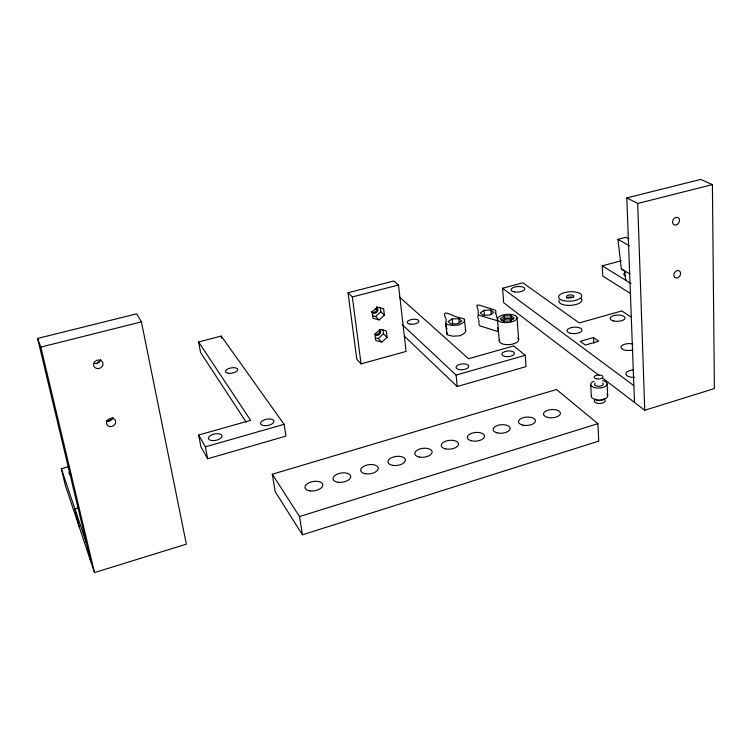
<?xml version="1.0" encoding="UTF-8"?>
<svg xmlns="http://www.w3.org/2000/svg" width="752" height="752" viewBox="0 0 752 752"><rect width="100%" height="100%" fill="white"/><g stroke="black" fill="none" stroke-linecap="round" stroke-linejoin="round"><path stroke-width="1.13" d="M446.829 333.888L445.757 323.181L446.152 320.615A34.921 14.626 -6.4 0 0 446.058 318.98C440.785 308.658 450.222 314.637 455.345 316.47A34.329 14.081 -5 0 0 458.203 317.353L463.617 318.763A4.559 1.918 -5.4 0 1 464.313 319.186L465.742 330.786L465.027 332.525A19.919 8.507 -5.7 0 1 464.463 333.202L460.243 335.721L453.635 336.191A19.853 8.441 -5.4 0 1 452.149 336.069L447.308 334.809A4.55 1.955 -5.5 0 1 446.914 334.292L447.073 332.309M464.745 320.089L464.022 321.809A19.984 8.385 -5.7 0 1 463.458 322.476L459.218 324.967L452.582 325.447A19.919 8.319 -5.4 0 1 451.097 325.334L446.246 324.103A4.568 1.927 -5.6 0 1 445.842 323.586L445.757 323.181M379.102 319.938L384.413 315.21L383.642 308.752L377.523 307.013L372.184 311.77L372.983 318.237L379.102 319.938L375.549 316.498L372.503 315.652M375.248 337.695L378.265 338.513L383.501 333.841L382.984 329.62M381.809 342.075L387.083 337.366L386.312 331.002L380.249 329.338L374.947 334.067L375.746 340.44L381.809 342.075L378.265 338.513M375.549 316.498L380.822 311.798L380.305 307.521M112.668 417.67L108.749 421.12L106.53 420.65M96.952 363.291L100.157 360.49M501.161 320.38L504.263 318.199L511.266 317.936L512.855 319.168M504.094 316L500.202 318.726L503.342 321.198L510.401 320.935L514.265 318.19L511.097 315.737L504.094 316L504.263 318.199M484.034 310.275L480.208 312.879L483.141 315.248L489.947 314.985L493.754 312.362L490.783 310.012L484.034 310.275L484.495 315.577M452.112 318.923L448.136 321.583L450.946 323.999L457.78 323.745L461.747 321.066L458.889 318.66L452.112 318.923L452.638 324.253M302.426 534.804L598.752 441.104L597.878 423.686L556.489 389.489L272.299 474.23L275.204 491.686L302.426 534.804L299.512 516.549L272.299 474.23M299.512 516.549L597.878 423.686M602.728 378.237L644.746 410.263L714.4 388.558L712.398 184.625L700.742 179.418L626.82 197.898L634.481 402.442M69.146 466.513L61.344 468.712L65.396 485.519L94.508 572.582L186.364 544.166L141.414 321.884L136.723 313.81L37.6 338.428L90.748 561.312M78.255 507.948L74.89 508.935L79.092 526.475M198.613 341.972L250.642 420.34L198.678 435.032L200.906 446.782L207.637 458.767L285.967 436.094L284.087 424.325L221.229 336.106L198.613 341.972L200.54 352.453L246.205 422.173M404.332 336.125L457.225 386.537L526.071 366.609L525.234 355.301L513.738 345.948L468.571 358.713L399.378 296.974M198.678 435.032L205.39 446.848L284.087 424.325M402.273 324.685L456.097 375.088L525.234 355.301M593.554 337.526L580.29 341.333L585.357 345.055L598.695 341.211L593.554 337.526L593.845 343.166M361.054 363.865L406.089 351.428L398.494 285.017L393.879 280.994L348.054 292.754L356.796 359.249L361.054 363.865L352.34 296.918L348.054 292.754M626.566 280.007L625.636 280.261L624.686 271.256L621.359 268.859L617.947 239.352L625.993 237.256L628.851 238.863M630.345 293.412L602.728 276.031L602.258 265.851L621.284 260.765M598.987 375.389L503.708 302.783L502.552 288.251L522.894 282.837L579.219 322.928L621.801 310.943L631.614 317.4M352.34 296.918L398.494 285.017M626.82 197.898L637.705 203.472L712.398 184.625M37.6 338.428L40.834 347.095L141.414 321.884M478.46 315.314L477.67 316.094L478.592 319.271M446.312 323.341L445.522 324.168L446.378 327.158M617.947 239.352L629.311 245.829M621.359 268.859L629.828 273.982M602.258 265.851L630.947 283.532M502.552 288.251L633.851 385.626M380.822 311.798L384.413 315.21M375.521 308.658L377.213 310.275M383.501 333.841L387.083 337.366M497.523 327.769L498.397 330.617L497.598 331.425L480.218 325.992L479.015 324.836L478.892 320.183M61.344 468.712L86.414 543.16M446.726 328.163L447.017 329.15M40.834 347.095L94.508 572.582M205.39 446.848L207.637 458.767M221.229 336.106L221.596 338.193M465.742 330.786L465.319 329.865A4.54 1.946 -5.3 0 0 465.121 329.714M456.097 375.088L457.225 386.537M458.889 318.66L459.293 322.928M490.783 310.012L491.141 314.261M497.476 319.224L499.281 341.107M511.097 315.737L511.266 317.936M516.991 317.682L518.654 339.603M590.696 384.592L591.326 396.53M607.118 383.952L607.672 395.9M637.705 203.472L644.746 410.263M71.308 475.208A8.827 4.061 -14.7 0 1 69.522 471.457M113.11 417.755A4.672 4.042 -23.6 0 1 106.568 420.866M100.608 359.691A4.756 4.211 -21.7 0 1 93.812 363.216M632.94 349.896A7.84 3.45 -1.6 0 1 622.9 349.436A7.84 3.45 -1.6 0 1 622.853 344.961A7.84 3.45 -1.6 0 1 632.874 344.002M634.632 377.382A8.169 3.751 -1.3 0 1 625.88 374.073A8.169 3.751 -1.3 0 1 633.4 369.928M604.204 399.284A5.443 2.604 -1.9 0 1 603.32 402.743A5.443 2.604 -1.9 0 1 596.082 402.903A5.443 2.604 -1.9 0 1 595.283 399.481M603.828 398.917A4.362 2.077 -1.9 0 1 599.419 400.581A4.362 2.077 -1.9 0 1 595.311 398.955M607.174 394.603A8.187 3.892 -1.9 0 1 599.861 400.017A8.187 3.892 -1.9 0 1 591.598 395.336M602.549 380.653A8.216 3.835 -2 0 1 605.567 386.265A8.216 3.835 -2 0 1 593.074 387.054A8.216 3.835 -2 0 1 594.165 381.189M602.672 383.041A4.38 2.049 -2 0 1 601.685 385.682A4.38 2.049 -2 0 1 595.998 385.795A4.38 2.049 -2 0 1 595.208 383.182M379.534 329.658A3.412 2.933 -45.2 0 1 378.613 333.446A3.412 2.933 -45.2 0 1 374.825 334.189M376.526 307.07A3.431 2.98 -46.2 0 1 371.892 312.033M379.45 329.423A3.412 2.933 -45.3 0 1 379.647 334.17A3.412 2.933 -45.3 0 1 374.844 334.358M376.47 307.136A3.44 2.98 -46.2 0 1 376.827 312.221A3.44 2.98 -46.2 0 1 371.798 311.751M625.194 275.552A5.743 2.237 -2.2 0 1 625.26 272.544M517.602 337.93A9.71 4.239 -4.3 0 1 509.677 344.585A9.71 4.239 -4.3 0 1 499.789 339.584M503.774 321.499A3.91 1.654 -4.4 0 1 507.901 318.989A3.91 1.654 -4.4 0 1 510.561 321.442M581.136 298.412A11.553 4.728 -3.2 0 1 571.323 305.312A11.553 4.728 -3.2 0 1 559.112 300.151M566.792 298.159A3.704 1.513 -3.2 0 1 573.024 297.388M495.747 313.246L497.486 319.544L497.016 320.625L478.958 315.21L478.065 314.195L478.234 310.886L476.768 305.321L478.836 305.011L494.948 310.04L495.869 311.046L495.747 313.246M547.917 417.445A8.469 4.136 -3 0 0 560.428 413.205A8.469 4.136 -3 0 0 547.559 410.282A8.469 4.136 -3 0 0 547.917 417.445M522.781 425.115A8.516 4.202 -3.6 0 0 535.48 420.819A8.516 4.202 -3.6 0 0 522.678 417.83A8.516 4.202 -3.6 0 0 522.781 425.115M497.288 432.889A8.563 4.268 -4.3 0 0 510.185 428.527A8.563 4.268 -4.3 0 0 497.448 425.472A8.563 4.268 -4.3 0 0 497.288 432.889M471.448 440.775A8.61 4.333 -5 0 0 484.532 436.357A8.61 4.333 -5 0 0 471.871 433.227A8.61 4.333 -5 0 0 471.448 440.775M445.231 448.784A8.667 4.399 -5.7 0 0 458.523 444.291A8.667 4.399 -5.7 0 0 445.936 441.095A8.667 4.399 -5.7 0 0 445.231 448.784M419.39 457.066A8.723 4.465 -6.5 0 0 432.156 451.896A8.723 4.465 -6.5 0 0 418.873 449.348A8.723 4.465 -6.5 0 0 419.39 457.066M392.412 465.3A8.789 4.521 -7.2 0 0 405.413 460.045A8.789 4.521 -7.2 0 0 392.177 457.442A8.789 4.521 -7.2 0 0 392.412 465.3M365.04 473.657A8.864 4.587 -8 0 0 378.275 468.327A8.864 4.587 -8 0 0 365.105 465.657A8.864 4.587 -8 0 0 365.04 473.657M338.043 482.267A8.939 4.644 -8.9 0 0 350.733 476.26A8.939 4.644 -8.9 0 0 336.896 474.305A8.939 4.644 -8.9 0 0 338.043 482.267M309.862 490.877A9.024 4.7 -9.7 0 0 322.815 484.767A9.024 4.7 -9.7 0 0 309.016 482.756A9.024 4.7 -9.7 0 0 309.862 490.877M109.999 426.581A4.719 4.061 -23.9 0 0 115.545 420.857A4.719 4.061 -23.9 0 0 107.79 419.889A4.719 4.061 -23.9 0 0 109.999 426.581M97.196 368.565A4.803 4.239 -22 0 0 102.864 362.737A4.803 4.239 -22 0 0 94.912 361.58A4.803 4.239 -22 0 0 97.196 368.565M212.29 440.587A6.928 3.252 -11.5 0 0 222.019 435.812A6.928 3.252 -11.5 0 0 211.359 435.023A6.928 3.252 -11.5 0 0 212.29 440.587M228.495 373.321A6.251 2.679 -10.3 0 0 237.773 369.627A6.251 2.679 -10.3 0 0 228.561 368.612A6.251 2.679 -10.3 0 0 228.495 373.321M264.027 425.613A6.787 3.187 -10.2 0 0 273.972 421.346A6.787 3.187 -10.2 0 0 263.802 420.048A6.787 3.187 -10.2 0 0 264.027 425.613M678.379 277.422A4.004 3.111 -57.5 0 0 679.366 270.908A4.004 3.111 -57.5 0 0 673.848 274.499A4.004 3.111 -57.5 0 0 678.379 277.422M677.345 224.406A4.089 3.215 -59.8 0 0 678.163 217.695A4.089 3.215 -59.8 0 0 672.617 221.473A4.089 3.215 -59.8 0 0 677.345 224.406M613.67 320.972A7.464 3.14 -2.1 0 0 625.062 318.068A7.464 3.14 -2.1 0 0 614.093 315.52A7.464 3.14 -2.1 0 0 613.67 320.972M570.345 333.268A7.511 3.234 -2.9 0 0 581.982 330.288A7.511 3.234 -2.9 0 0 571.153 327.637A7.511 3.234 -2.9 0 0 570.345 333.268M514.49 291.926A6.909 2.773 -4.2 0 0 524.84 288.881A6.909 2.773 -4.2 0 0 514.5 287.123A6.909 2.773 -4.2 0 0 514.49 291.926M596.167 378.745A4.39 2.03 -2.1 0 0 602.925 376.94A4.39 2.03 -2.1 0 0 596.533 375.22A4.39 2.03 -2.1 0 0 596.167 378.745M502.308 322.354A9.785 4.117 -4.4 0 0 517 317.899A9.785 4.117 -4.4 0 0 502.411 315.201A9.785 4.117 -4.4 0 0 502.308 322.354M563.756 300.678A11.571 4.7 -3.2 0 0 581.691 296.213A11.571 4.7 -3.2 0 0 565.015 292.481A11.571 4.7 -3.2 0 0 563.756 300.678M568.08 297.773A3.704 1.504 -3.2 0 0 573.832 296.354A3.704 1.504 -3.2 0 0 568.512 295.151A3.704 1.504 -3.2 0 0 568.08 297.773M504.977 356.439A6.336 2.82 -4.3 0 0 514.5 353.449A6.336 2.82 -4.3 0 0 505.062 351.522A6.336 2.82 -4.3 0 0 504.977 356.439M410.291 324.187A5.894 2.463 -6.3 0 0 418.958 321.151A5.894 2.463 -6.3 0 0 410.037 319.92A5.894 2.463 -6.3 0 0 410.291 324.187M459.002 369.533A6.401 2.905 -5.3 0 0 468.787 366.468A6.401 2.905 -5.3 0 0 459.444 364.466A6.401 2.905 -5.3 0 0 459.002 369.533"/></g></svg>
